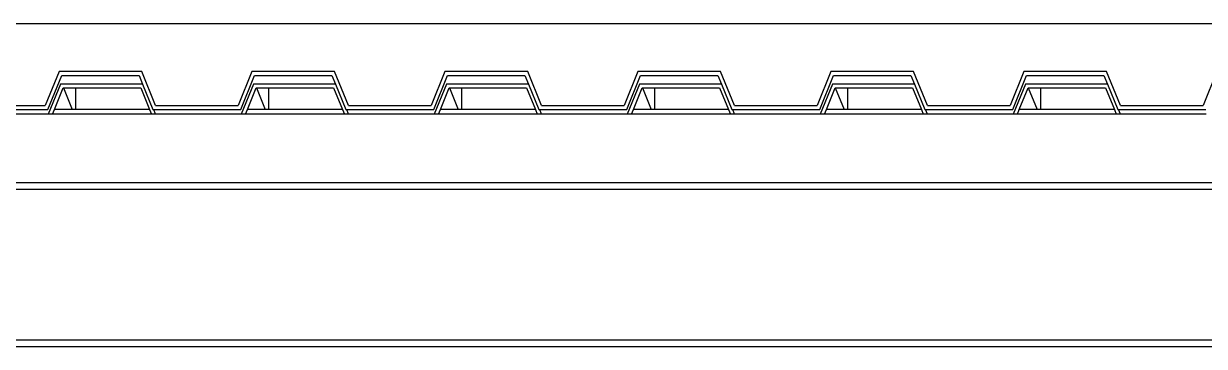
# Model space of a CAD drawing. Header units: metres. Extents: x -59 to 59, y -13 to 12.
# Drawn here: x 8.779 to 10.507, y 9.144 to 9.616 of the extents above; entities that cross this region are included whole.
import ezdxf

# ---------------------------------------------------------------- set-up
doc = ezdxf.new("R2010")
doc.units = ezdxf.units.M

msp = doc.modelspace()

# ---------------------------------------------------------------- linework, layer by layer
for p, q in [((8.5304, 9.6161), (11.221, 9.6161)), ((8.8306, 9.5461), (8.8104, 9.4961)), ((8.8143, 9.4904), (8.8345, 9.5404)), ((8.9516, 9.5461), (8.8306, 9.5461)), ((8.8345, 9.5404), (8.9477, 9.5404)), ((8.9477, 9.5404), (8.9528, 9.5277)), ((8.9718, 9.4961), (8.9516, 9.5461)), ((9.113, 9.5461), (9.0928, 9.4961)), ((9.0967, 9.4904), (9.1169, 9.5404)), ((9.234, 9.5461), (9.113, 9.5461)), ((9.1169, 9.5404), (9.2301, 9.5404)), ((9.2301, 9.5404), (9.2353, 9.5277)), ((9.2542, 9.4961), (9.234, 9.5461)), ((9.3954, 9.5461), (9.3752, 9.4961)), ((9.3792, 9.4904), (9.3993, 9.5404)), ((9.5165, 9.5461), (9.3954, 9.5461)), ((9.3993, 9.5404), (9.5125, 9.5404)), ((9.5125, 9.5404), (9.5177, 9.5277)), ((9.5366, 9.4961), (9.5165, 9.5461)), ((9.6778, 9.5461), (9.6577, 9.4961)), ((9.6616, 9.4904), (9.6817, 9.5404)), ((9.7989, 9.5461), (9.6778, 9.5461)), ((9.6817, 9.5404), (9.795, 9.5404)), ((9.795, 9.5404), (9.8001, 9.5277)), ((9.819, 9.4961), (9.7989, 9.5461)), ((9.9602, 9.5461), (9.9401, 9.4961)), ((9.944, 9.4904), (9.9642, 9.5404)), ((10.0813, 9.5461), (9.9602, 9.5461)), ((9.9642, 9.5404), (10.0774, 9.5404)), ((10.0774, 9.5404), (10.0825, 9.5277)), ((10.1015, 9.4961), (10.0813, 9.5461)), ((10.2427, 9.5461), (10.2225, 9.4961)), ((10.2264, 9.4904), (10.2466, 9.5404)), ((10.3637, 9.5461), (10.2427, 9.5461)), ((10.2466, 9.5404), (10.3598, 9.5404)), ((10.3598, 9.5404), (10.3649, 9.5277)), ((10.3839, 9.4961), (10.3637, 9.5461)), ((10.5251, 9.5461), (10.5049, 9.4961)), ((8.8329, 9.5277), (8.8149, 9.4836)), ((8.8239, 9.4904), (8.8369, 9.522)), ((8.9528, 9.5277), (8.8329, 9.5277)), ((8.8369, 9.522), (8.8371, 9.522)), ((8.8371, 9.522), (8.85, 9.4904)), ((8.8371, 9.522), (8.8549, 9.522)), ((8.8549, 9.522), (8.8549, 9.4904)), ((8.8549, 9.522), (8.9501, 9.522)), ((8.9501, 9.522), (8.963, 9.4904)), ((8.9528, 9.5277), (8.9679, 9.4904)), ((9.1154, 9.5277), (9.0973, 9.4836)), ((9.1063, 9.4904), (9.1193, 9.522)), ((9.2353, 9.5277), (9.1154, 9.5277)), ((9.1193, 9.522), (9.1195, 9.522)), ((9.1195, 9.522), (9.1324, 9.4904)), ((9.1195, 9.522), (9.1374, 9.522)), ((9.1374, 9.522), (9.1374, 9.4904)), ((9.1374, 9.522), (9.2325, 9.522)), ((9.2325, 9.522), (9.2454, 9.4904)), ((9.2353, 9.5277), (9.2503, 9.4904)), ((9.3978, 9.5277), (9.3797, 9.4836)), ((9.3887, 9.4904), (9.4017, 9.522)), ((9.5177, 9.5277), (9.3978, 9.5277)), ((9.4017, 9.522), (9.4019, 9.522)), ((9.4019, 9.522), (9.4148, 9.4904)), ((9.4019, 9.522), (9.4198, 9.522)), ((9.4198, 9.522), (9.4198, 9.4904)), ((9.4198, 9.522), (9.5149, 9.522)), ((9.5149, 9.522), (9.5278, 9.4904)), ((9.5177, 9.5277), (9.5327, 9.4904)), ((9.6802, 9.5277), (9.6621, 9.4836)), ((9.6712, 9.4904), (9.6841, 9.522)), ((9.8001, 9.5277), (9.6802, 9.5277)), ((9.6841, 9.522), (9.6843, 9.522)), ((9.6843, 9.522), (9.6973, 9.4904)), ((9.6843, 9.522), (9.7022, 9.522)), ((9.7022, 9.522), (9.7022, 9.4904)), ((9.7022, 9.522), (9.7973, 9.522)), ((9.7973, 9.522), (9.8102, 9.4904)), ((9.8001, 9.5277), (9.8151, 9.4904)), ((9.9626, 9.5277), (9.9445, 9.4836)), ((9.9536, 9.4904), (9.9665, 9.522)), ((10.0825, 9.5277), (9.9626, 9.5277)), ((9.9665, 9.522), (9.9667, 9.522)), ((9.9667, 9.522), (9.9797, 9.4904)), ((9.9667, 9.522), (9.9846, 9.522)), ((9.9846, 9.522), (9.9846, 9.4904)), ((9.9846, 9.522), (10.0797, 9.522)), ((10.0797, 9.522), (10.0927, 9.4904)), ((10.0825, 9.5277), (10.0975, 9.4904)), ((10.245, 9.5277), (10.227, 9.4836)), ((10.236, 9.4904), (10.2489, 9.522)), ((10.3649, 9.5277), (10.245, 9.5277)), ((10.2489, 9.522), (10.2491, 9.522)), ((10.2491, 9.522), (10.2621, 9.4904)), ((10.2491, 9.522), (10.267, 9.522)), ((10.267, 9.522), (10.267, 9.4904)), ((10.267, 9.522), (10.3621, 9.522)), ((10.3621, 9.522), (10.3751, 9.4904)), ((10.3649, 9.5277), (10.38, 9.4904)), ((8.6868, 9.4904), (8.8143, 9.4904)), ((8.6894, 9.4961), (8.8104, 9.4961)), ((8.8211, 9.4836), (8.8239, 9.4904)), ((8.85, 9.4904), (8.8239, 9.4904)), ((8.8549, 9.4904), (8.85, 9.4904)), ((8.963, 9.4904), (8.8549, 9.4904)), ((8.963, 9.4904), (8.9658, 9.4836)), ((8.9679, 9.4904), (8.9692, 9.4904)), ((8.972, 9.4836), (8.9692, 9.4904)), ((8.9692, 9.4904), (9.0967, 9.4904)), ((8.9718, 9.4961), (9.0928, 9.4961)), ((9.1035, 9.4836), (9.1063, 9.4904)), ((9.1324, 9.4904), (9.1063, 9.4904)), ((9.1374, 9.4904), (9.1324, 9.4904)), ((9.2454, 9.4904), (9.1374, 9.4904)), ((9.2454, 9.4904), (9.2482, 9.4836)), ((9.2503, 9.4904), (9.2516, 9.4904)), ((9.2544, 9.4836), (9.2516, 9.4904)), ((9.2516, 9.4904), (9.3792, 9.4904)), ((9.2542, 9.4961), (9.3752, 9.4961)), ((9.3859, 9.4836), (9.3887, 9.4904)), ((9.4148, 9.4904), (9.3887, 9.4904)), ((9.4198, 9.4904), (9.4148, 9.4904)), ((9.5278, 9.4904), (9.4198, 9.4904)), ((9.5278, 9.4904), (9.5306, 9.4836)), ((9.5327, 9.4904), (9.5341, 9.4904)), ((9.5369, 9.4836), (9.5341, 9.4904)), ((9.5341, 9.4904), (9.6616, 9.4904)), ((9.5366, 9.4961), (9.6577, 9.4961)), ((9.6683, 9.4836), (9.6712, 9.4904)), ((9.6973, 9.4904), (9.6712, 9.4904)), ((9.7022, 9.4904), (9.6973, 9.4904)), ((9.8102, 9.4904), (9.7022, 9.4904)), ((9.8102, 9.4904), (9.8131, 9.4836)), ((9.8151, 9.4904), (9.8165, 9.4904)), ((9.8193, 9.4836), (9.8165, 9.4904)), ((9.8165, 9.4904), (9.944, 9.4904)), ((9.819, 9.4961), (9.9401, 9.4961)), ((9.9508, 9.4836), (9.9536, 9.4904)), ((9.9797, 9.4904), (9.9536, 9.4904)), ((9.9846, 9.4904), (9.9797, 9.4904)), ((10.0927, 9.4904), (9.9846, 9.4904)), ((10.0927, 9.4904), (10.0955, 9.4836)), ((10.0975, 9.4904), (10.0989, 9.4904)), ((10.1017, 9.4836), (10.0989, 9.4904)), ((10.0989, 9.4904), (10.2264, 9.4904)), ((10.1015, 9.4961), (10.2225, 9.4961)), ((10.2332, 9.4836), (10.236, 9.4904)), ((10.2621, 9.4904), (10.236, 9.4904)), ((10.267, 9.4904), (10.2621, 9.4904)), ((10.3751, 9.4904), (10.267, 9.4904)), ((10.3751, 9.4904), (10.3779, 9.4836)), ((10.38, 9.4904), (10.3813, 9.4904)), ((10.3841, 9.4836), (10.3813, 9.4904)), ((10.3813, 9.4904), (10.5088, 9.4904)), ((10.3839, 9.4961), (10.5049, 9.4961)), ((8.8149, 9.4836), (8.6896, 9.4836)), ((8.8211, 9.4836), (8.8149, 9.4836)), ((8.9658, 9.4836), (8.8211, 9.4836)), ((8.972, 9.4836), (8.9658, 9.4836)), ((9.0973, 9.4836), (8.972, 9.4836)), ((9.1035, 9.4836), (9.0973, 9.4836)), ((9.2482, 9.4836), (9.1035, 9.4836)), ((9.2544, 9.4836), (9.2482, 9.4836)), ((9.3797, 9.4836), (9.2544, 9.4836)), ((9.3859, 9.4836), (9.3797, 9.4836)), ((9.5306, 9.4836), (9.3859, 9.4836)), ((9.5369, 9.4836), (9.5306, 9.4836)), ((9.6621, 9.4836), (9.5369, 9.4836)), ((9.6683, 9.4836), (9.6621, 9.4836)), ((9.8131, 9.4836), (9.6683, 9.4836)), ((9.8193, 9.4836), (9.8131, 9.4836)), ((9.9445, 9.4836), (9.8193, 9.4836)), ((9.9508, 9.4836), (9.9445, 9.4836)), ((10.0955, 9.4836), (9.9508, 9.4836)), ((10.1017, 9.4836), (10.0955, 9.4836)), ((10.227, 9.4836), (10.1017, 9.4836)), ((10.2332, 9.4836), (10.227, 9.4836)), ((10.3779, 9.4836), (10.2332, 9.4836)), ((10.3841, 9.4836), (10.3779, 9.4836)), ((10.5094, 9.4836), (10.3841, 9.4836)), ((8.6188, 9.3836), (11.2234, 9.3836)), ((8.6188, 9.3738), (12.1588, 9.3738)), ((8.6188, 9.1534), (12.1588, 9.1534)), ((8.6188, 9.1436), (12.1588, 9.1436))]:
    msp.add_line(p, q)

doc.saveas('drawing.dxf')
